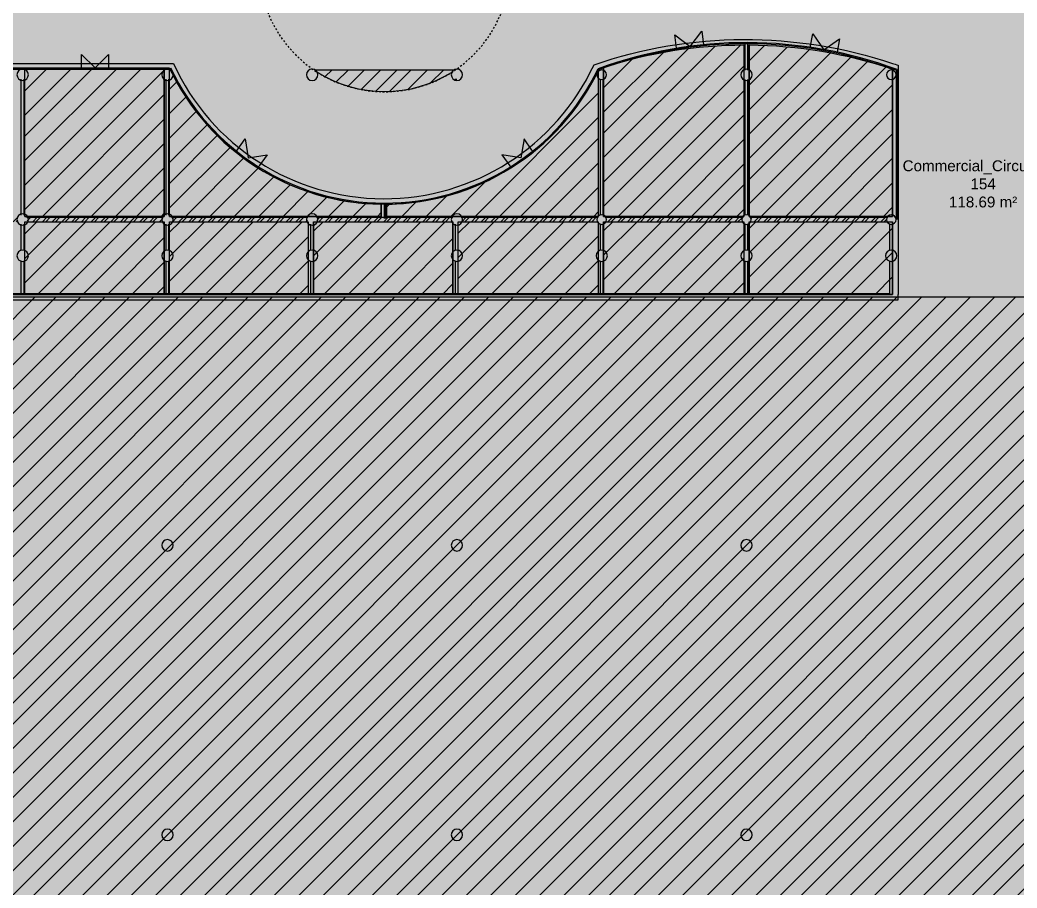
# Model space of a CAD drawing. Header units: metres. Extents: x 183920 to 185578, y 20757 to 21440.
# Drawn here: x 184799.1 to 184854.2, y 20875.2 to 20923.2 of the extents above; entities that cross this region are included whole.
import ezdxf

# ---------------------------------------------------------------- set-up
doc = ezdxf.new("R2010")
doc.units = ezdxf.units.M
for name, pattern in [('Commercial', [0]), ('Public', [0]), ('Style_13', [0]), ('Style_15', [9.525e-07, 6.35e-07, -3.175e-07]), ('Style_23', [0]), ('Style_27', [0]), ('Style_8', [0]), ('Style_9', [0]), ('Wall Style 01', [0])]:
    doc.linetypes.add(name, pattern=pattern)
for name, color, linetype, true_color in [('brick', 12, 'Continuous', 0xbd0000), ('COLON', 5, 'Continuous', 0x0000ff), ('DRAW', 7, 'Continuous', 0xffffff), ('GKL', 5, 'Continuous', 0x0000ff), ('Glass', 4, 'Continuous', 0x00ffff), ('Import', 7, 'Continuous', 0xff1493), ('Imported Drawing', 7, 'Continuous', 0x957bfc), ('WALL', 7, 'Continuous', 0x000000), ('Walls', 7, 'Continuous', 0x68db4c), ('Zoning', 7, 'Continuous', 0x47d2e2)]:
    doc.layers.add(name, color=color, linetype=linetype, true_color=true_color)
doc.styles.add('Zone text style', font='', dxfattribs={"height": 0.6})
doc.styles.get('Zone text style').set_extended_font_data('arial')
pattern_1 = [(45, (0, 0), (-5.303300858899106, 5.303300858899107), []), (45, (1.35, 0), (-5.303300858899106, 5.303300858899107), []), (45, (2.7, 0), (-5.303300858899106, 5.303300858899107), []), (45, (4.050000000000001, 0), (-5.303300858899106, 5.303300858899107), []), (45, (5.399999999999999, 0), (-5.303300858899106, 5.303300858899107), []), (45, (6.75, 0), (-5.303300858899106, 5.303300858899107), []), (45, (8.100000000000001, 0), (-5.303300858899106, 5.303300858899107), []), (45, (9.45, 0), (-5.303300858899106, 5.303300858899107), [])]
pattern_2 = [(45, (-3.600000000000116, 82), (-0.2694076836320746, 0.2694076836320746), []), (45, (-3.420394800000009, 82), (-0.2694076836320746, 0.2694076836320746), [])]

# ---------------------------------------------------------------- blocks, each defined once
blk = doc.blocks.new('AC584E3954')
at = {"layer": 'Glass', "linetype": 'Style_13'}
for points in [[(-0.8850831972660963, -1.234254007406082), (-0.8850831972660963, -1.174254007406082)], [(0.6149168027339037, -1.234254007406082), (0.6149168027339037, -1.984254007406082), (-0.1350831972660962, -1.234254007406082), (-0.8850831972660963, -1.984254007406082), (-0.8850831972660963, -1.234254007406082)], [(0.6149168027339037, -1.234254007406082), (0.6149168027339037, -1.174254007406082)]]:
    blk.add_lwpolyline(points, dxfattribs=at)

msp = doc.modelspace()

# ---------------------------------------------------------------- hatches: boundary and pattern name
at = {"layer": 'DRAW'}
h = msp.add_hatch(dxfattribs=at)
h.set_pattern_fill('PATTERN_0', color=256, scale=0.04, style=0, pattern_type=2)
h.set_pattern_definition(pattern_2)
edge = h.paths.add_edge_path(flags=0)
edge.add_line((184791.0410066276, 20912.30980507297), (184783.5083394855, 20912.30980507297))
edge.add_arc((184783.2746730566, 20912.18480507302), 0.2649999999873728, -9.560608305037022e-09, 28.144581299123615, ccw=False)
edge.add_arc((184783.2746730566, 20912.18480507293), 0.2649999999903997, -28.144581298959622, 9.39661504162359e-09, ccw=False)
edge.add_line((184783.5083394855, 20912.05980507297), (184791.0410066276, 20912.05980507297))
edge.add_arc((184791.2746730566, 20912.18480507299), 0.2650000000051187, 180.000000003164, 208.1445813115021, ccw=False)
edge.add_arc((184791.2746730566, 20912.18480507296), 0.2650000000025782, 151.8554186883603, 179.9999999969736, ccw=False)
edge.add_line((184791.0410066276, 20912.30980507297), (184791.0410066276, 20912.30980507297))
edge = h.paths.add_edge_path(flags=0)
edge.add_arc((184799.2746730566, 20912.18480507296), 0.265000000002549, 151.8554186883586, 179.9999999969752, ccw=False)
edge.add_line((184799.0410066276, 20912.30980507297), (184791.5083394855, 20912.30980507297))
edge.add_arc((184791.2746730566, 20912.18480507302), 0.2649999999873728, -9.560608305037022e-09, 28.144581299123615, ccw=False)
edge.add_arc((184791.2746730566, 20912.18480507293), 0.2649999999903997, -28.144581298959622, 9.39661504162359e-09, ccw=False)
edge.add_line((184791.5083394855, 20912.05980507297), (184799.0410066276, 20912.05980507297))
edge.add_arc((184799.2746730566, 20912.18480507299), 0.2650000000051187, 180.000000003164, 208.1445813115021, ccw=False)
edge.add_line((184799.0096730565, 20912.18480507297), (184799.0096730565, 20912.18480507297))
edge = h.paths.add_edge_path(flags=0)
edge.add_line((184807.0410066276, 20912.30980507297), (184799.5083394855, 20912.30980507297))
edge.add_arc((184799.2746730566, 20912.18480507302), 0.2649999999873728, -9.560608305037022e-09, 28.144581299123615, ccw=False)
edge.add_arc((184799.2746730566, 20912.18480507293), 0.2649999999903997, -28.144581298959622, 9.39661504162359e-09, ccw=False)
edge.add_line((184799.5083394855, 20912.05980507297), (184807.0410066276, 20912.05980507297))
edge.add_arc((184807.2746730566, 20912.18480507299), 0.2650000000051187, 180.000000003164, 208.1445813115021, ccw=False)
edge.add_arc((184807.2746730566, 20912.18480507296), 0.2650000000025344, 151.8554186883579, 179.999999996976, ccw=False)
edge.add_line((184807.0410066276, 20912.30980507297), (184807.0410066276, 20912.30980507297))
h = msp.add_hatch(dxfattribs=at)
h.set_pattern_fill('PATTERN_0', color=256, scale=0.04, style=0, pattern_type=2)
h.set_pattern_definition(pattern_2)
edge = h.paths.add_edge_path(flags=0)
edge.add_line((184815.0410066276, 20912.30980507297), (184807.5083394855, 20912.30980507297))
edge.add_arc((184807.2746730566, 20912.18480507302), 0.2649999999873439, -9.562086233927403e-09, 28.144581299125207, ccw=False)
edge.add_arc((184807.2746730566, 20912.18480507293), 0.2649999999904361, -28.144581298957576, 9.39451183512574e-09, ccw=False)
edge.add_line((184807.5083394855, 20912.05980507297), (184815.0410066276, 20912.05980507297))
edge.add_arc((184815.2746730566, 20912.18480507299), 0.2650000000051187, 180.000000003164, 208.1445813115021, ccw=False)
edge.add_arc((184815.2746730566, 20912.18480507296), 0.2650000000021051, 151.8554186883347, 179.9999999969993, ccw=False)
edge.add_line((184815.0410066276, 20912.30980507297), (184815.0410066276, 20912.30980507297))
edge = h.paths.add_edge_path(flags=0)
edge.add_line((184823.0410066276, 20912.30980507297), (184815.5083394855, 20912.30980507297))
edge.add_arc((184815.2746730566, 20912.18480507302), 0.2649999999874091, -9.558675628795754e-09, 28.144581299121626, ccw=False)
edge.add_arc((184815.2746730566, 20912.18480507293), 0.2649999999903707, -28.1445812989611, 9.398092970513972e-09, ccw=False)
edge.add_line((184815.5083394855, 20912.05980507297), (184823.0410066276, 20912.05980507297))
edge.add_arc((184823.2746730566, 20912.18480507299), 0.2650000000051187, 180.000000003164, 208.1445813115021, ccw=False)
edge.add_arc((184823.2746730566, 20912.18480507296), 0.265000000002549, 151.8554186883586, 179.9999999969752, ccw=False)
edge.add_line((184823.0410066276, 20912.30980507297), (184823.0410066276, 20912.30980507297))
edge = h.paths.add_edge_path(flags=0)
edge.add_line((184831.0410066276, 20912.30980507297), (184823.5083394855, 20912.30980507297))
edge.add_arc((184823.2746730566, 20912.18480507302), 0.2649999999873728, -9.560608305037022e-09, 28.144581299123615, ccw=False)
edge.add_arc((184823.2746730566, 20912.18480507293), 0.2649999999903997, -28.144581298959622, 9.39661504162359e-09, ccw=False)
edge.add_line((184823.5083394855, 20912.05980507297), (184831.0410066276, 20912.05980507297))
edge.add_arc((184831.2746730566, 20912.18480507299), 0.2650000000051187, 180.000000003164, 208.1445813115021, ccw=False)
edge.add_arc((184831.2746730566, 20912.18480507296), 0.2650000000025418, 151.8554186883582, 179.9999999969756, ccw=False)
edge.add_line((184831.0410066276, 20912.30980507297), (184831.0410066276, 20912.30980507297))
edge = h.paths.add_edge_path(flags=0)
edge.add_line((184839.0410066276, 20912.30980507297), (184831.5083394855, 20912.30980507297))
edge.add_arc((184831.2746730566, 20912.18480507302), 0.2649999999873728, -9.560608305037022e-09, 28.144581299123615, ccw=False)
edge.add_arc((184831.2746730566, 20912.18480507293), 0.2649999999903997, -28.144581298959622, 9.39661504162359e-09, ccw=False)
edge.add_line((184831.5083394855, 20912.05980507297), (184839.0410066276, 20912.05980507297))
edge.add_arc((184839.2746730566, 20912.18480507299), 0.2650000000051187, 180.000000003164, 208.1445813115021, ccw=False)
edge.add_arc((184839.2746730566, 20912.18480507296), 0.2650000000025563, 151.855418688359, 179.9999999969747, ccw=False)
edge.add_line((184839.0410066276, 20912.30980507297), (184839.0410066276, 20912.30980507297))
edge = h.paths.add_edge_path(flags=0)
edge.add_arc((184847.2746730566, 20912.18480507296), 0.265000000002549, 151.8554186883586, 179.9999999969752, ccw=False)
edge.add_line((184847.0410066276, 20912.30980507297), (184839.5083394855, 20912.30980507297))
edge.add_arc((184839.2746730566, 20912.18480507302), 0.2649999999873728, -9.560608305037022e-09, 28.144581299123615, ccw=False)
edge.add_arc((184839.2746730566, 20912.18480507293), 0.2649999999903997, -28.144581298959622, 9.39661504162359e-09, ccw=False)
edge.add_line((184839.5083394855, 20912.05980507297), (184847.0410066276, 20912.05980507297))
edge.add_arc((184847.2746730566, 20912.18480507299), 0.2650000000051187, 180.000000003164, 208.1445813115021, ccw=False)
edge.add_line((184847.0096730565, 20912.18480507297), (184847.0096730565, 20912.18480507297))
at = {"layer": 'Import'}
h = msp.add_hatch(dxfattribs=at)
h.set_pattern_fill('PATTERN_1', color=256, scale=15, style=0, pattern_type=2)
h.set_pattern_definition(pattern_1)
h.paths.add_polyline_path([(184750.9646066682, 20829.53805589946), (184877.2746730566, 20829.53805589946), (184877.2746730566, 20907.90172095064), (184750.9646066682, 20907.90172095064), (184750.9646066682, 20829.53805589946)], flags=0)
at = {"layer": 'Imported Drawing'}
h = msp.add_hatch(dxfattribs=at)
h.set_pattern_fill('PATTERN_2', color=256, scale=10, style=0, pattern_type=2)
h.set_pattern_definition([(45, (0, 0), (-3.535533905932737, 3.535533905932738), []), (45, (0.8999999999999999, 0), (-3.535533905932737, 3.535533905932738), []), (45, (1.8, 0), (-3.535533905932737, 3.535533905932738), []), (45, (2.7, 0), (-3.535533905932737, 3.535533905932738), []), (45, (3.6, 0), (-3.535533905932737, 3.535533905932738), []), (45, (4.5, 0), (-3.535533905932737, 3.535533905932738), []), (45, (5.4, 0), (-3.535533905932737, 3.535533905932738), []), (45, (6.3, 0), (-3.535533905932737, 3.535533905932738), [])])
edge = h.paths.add_edge_path(flags=0)
edge.add_arc((184823.2746730565, 20920.18480507297), 0.3149999999984943, 118.3319502631658, 155.366785562433)
edge.add_arc((184819.2746730566, 20926.18480507298), 6.945000000007473, 237.67472121589572, 302.3252787841043, ccw=False)
edge.add_arc((184815.2746730566, 20920.18480507297), 0.314999999998494, 24.63321443756701, 61.66804973683422)
edge.add_line((184815.4241654801, 20920.46207211989), (184823.125180633, 20920.46207211989))
edge.add_line((184823.125180633, 20920.46207211989), (184823.125180633, 20920.46207211989))
at = {"layer": 'Walls', "transparency": 33554483}
h = msp.add_hatch(color=256, dxfattribs=at)
edge = h.paths.add_edge_path(flags=0)
edge.add_arc((184839.2081511681, 20896.3570280934), 25.77707573662676, 71.58825695741291, 108.92137133542121, ccw=False)
edge.add_line((184847.3496731682, 20920.81460878026), (184847.3496731682, 20920.49821711988))
edge.add_arc((184839.2081511681, 20896.35702809345), 25.4770757365764, 71.36352173258615, 89.51573435237471)
edge.add_arc((184839.2081511682, 20896.35702809192), 25.47707573810013, 89.51573435264767, 90.1904149892794)
edge.add_arc((184839.2081511681, 20896.3570280934), 25.47707573662544, 90.19041498902284, 107.8908345317566)
edge.add_arc((184839.2081511683, 20896.35702809496), 25.47707573520396, 107.8908345333457, 108.6012315631424)
edge.add_arc((184839.2081511633, 20896.35702806153), 25.47707576529805, 108.6012315285169, 108.6364782342483)
edge.add_line((184831.0666291681, 20920.49821711989), (184830.8494114556, 20920.74122592623))
edge.add_line((184830.8494114556, 20920.74122592623), (184830.8494114556, 20920.74122592623))
h = msp.add_hatch(color=256, dxfattribs=at)
edge = h.paths.add_edge_path(flags=0)
edge.add_arc((184839.2081511682, 20896.35702809192), 25.47707573810012, 89.51573435264771, 90.19041498927942, ccw=False)
edge.add_line((184839.4234816129, 20921.83319383491), (184839.4234816881, 20912.36067216207))
edge.add_line((184839.4234816881, 20912.36067216207), (184839.1234816881, 20912.3606721619))
edge.add_line((184839.1234816881, 20912.3606721619), (184839.1234816129, 20921.83396313582))
edge.add_line((184839.1234816129, 20921.83396313582), (184839.1234816129, 20921.83396313582))
h.paths.add_polyline_path([(184839.1234816905, 20912.0606721619), (184839.1234817224, 20908.04514515709), (184839.4234817224, 20908.04514515573), (184839.4234816905, 20912.06067216208), (184839.1234816905, 20912.0606721619)], flags=0)
h = msp.add_hatch(color=256, dxfattribs=at)
edge = h.paths.add_edge_path(flags=0)
edge.add_line((184766.8996731681, 20920.49821711989), (184766.8996731681, 20920.79821711989))
edge.add_line((184766.8996731681, 20920.79821711989), (184807.2778242802, 20920.79821711993))
edge.add_arc((184819.2413844175, 20926.13214675109), 13.0987624022456, 204.0296080807065, 205.4746426513556)
edge.add_line((184807.4161396682, 20920.49821711993), (184807.3930837256, 20920.49821711993))
edge.add_line((184807.3930837256, 20920.49821711993), (184807.0930837256, 20920.49821711993))
edge.add_line((184807.0930837256, 20920.49821711993), (184799.3930837255, 20920.49821711993))
edge.add_line((184799.3930837255, 20920.49821711993), (184799.0930837255, 20920.49821711993))
edge.add_line((184799.0930837255, 20920.49821711993), (184791.3930837254, 20920.49821711992))
edge.add_line((184791.3930837254, 20920.49821711992), (184791.0930837254, 20920.49821711992))
edge.add_line((184791.0930837254, 20920.49821711992), (184783.3930837253, 20920.4982171199))
edge.add_line((184783.3930837253, 20920.4982171199), (184783.0930837253, 20920.4982171199))
edge.add_line((184783.0930837253, 20920.4982171199), (184775.4562623879, 20920.4982171199))
edge.add_line((184775.4562623879, 20920.4982171199), (184775.1562623879, 20920.49821711989))
edge.add_line((184775.1562623879, 20920.49821711989), (184767.1834816682, 20920.49821711989))
edge.add_line((184767.1834816682, 20920.49821711989), (184766.8996731681, 20920.49821711989))
edge.add_line((184766.8996731681, 20920.49821711989), (184766.8996731681, 20920.49821711989))
h = msp.add_hatch(color=256, dxfattribs=at)
edge = h.paths.add_edge_path(flags=0)
edge.add_arc((184819.2413844175, 20926.13214675109), 13.0987624022456, 204.0296080807065, 205.4746426513556)
edge.add_arc((184819.2413844182, 20926.13214674952), 13.09876240214985, 205.4746426439443, 269.3582510030246)
edge.add_arc((184819.241384418, 20926.13214674902), 13.09876240164486, 269.3582510037651, 270.6705207867582)
edge.add_arc((184819.2413844181, 20926.13214674951), 13.09876240213393, 270.6705207861435, 334.5253573558886)
edge.add_line((184831.0666291681, 20920.49821711989), (184830.8494114556, 20920.74122592623))
edge.add_arc((184819.2413844181, 20926.13214674953), 12.79876240212528, 204.6297943326952, 335.0892230588524, ccw=False)
edge.add_line((184807.6070596104, 20920.79821711993), (184807.2778242802, 20920.79821711993))
edge.add_line((184807.2778242802, 20920.79821711993), (184807.2778242802, 20920.79821711993))
h = msp.add_hatch(color=256, dxfattribs=at)
edge = h.paths.add_edge_path(flags=0)
edge.add_arc((184839.2081511683, 20896.35702809496), 25.47707573520396, 107.8908345333457, 108.60123156314239, ccw=False)
edge.add_line((184831.3814816677, 20920.60212311531), (184831.3814817449, 20912.36067215738))
edge.add_line((184831.3814817449, 20912.36067215738), (184831.0814817449, 20912.36067215721))
edge.add_line((184831.0814817449, 20912.36067215721), (184831.0814816687, 20920.5032209804))
edge.add_line((184831.0814816687, 20920.5032209804), (184831.0814816687, 20920.5032209804))
h.paths.add_polyline_path([(184831.0814817477, 20912.0606721572), (184831.0814817854, 20908.04514519346), (184831.3814817854, 20908.0451451921), (184831.3814817478, 20912.06067215738), (184831.0814817477, 20912.0606721572)], flags=0)
h = msp.add_hatch(color=256, dxfattribs=at)
edge = h.paths.add_edge_path(flags=0)
edge.add_line((184847.3496731682, 20908.04514511989), (184847.3496731682, 20912.06067216671))
edge.add_line((184847.3496731682, 20912.06067216671), (184847.3496731682, 20912.36067216671))
edge.add_line((184847.3496731682, 20912.36067216671), (184847.3496731682, 20920.49821711988))
edge.add_line((184847.3496731682, 20920.49821711988), (184847.3496731682, 20920.81460878026))
edge.add_arc((184839.2081511684, 20896.35702809429), 25.77707573567488, 70.88400065312459, 71.58825695744008, ccw=False)
edge.add_line((184847.6496731681, 20920.71269149751), (184847.6496731681, 20908.04514511853))
edge.add_line((184847.6496731681, 20908.04514511853), (184847.3496731682, 20908.04514511989))
edge.add_line((184847.3496731682, 20908.04514511989), (184847.3496731682, 20908.04514511989))
h = msp.add_hatch(color=256, dxfattribs=at)
h.paths.add_polyline_path([(184799.093083669, 20908.04514533814), (184799.0930836872, 20912.06067213852), (184799.3930836872, 20912.0606721387), (184799.393083669, 20908.04514533678), (184799.093083669, 20908.04514533814)], flags=0)
h.paths.add_polyline_path([(184799.0930836886, 20912.36067213852), (184799.0930837255, 20920.49821711993), (184799.3930837255, 20920.49821711993), (184799.3930836886, 20912.3606721387), (184799.0930836886, 20912.36067213852)], flags=0)
h = msp.add_hatch(color=256, dxfattribs=at)
h.paths.add_polyline_path([(184807.093083669, 20908.04514530196), (184807.0930836872, 20912.06067214319), (184807.3930836872, 20912.06067214337), (184807.393083669, 20908.0451453006), (184807.093083669, 20908.04514530196)], flags=0)
h.paths.add_polyline_path([(184807.0930836886, 20912.36067214319), (184807.0930837256, 20920.49821711993), (184807.3930837256, 20920.49821711993), (184807.3930836886, 20912.36067214337), (184807.0930836886, 20912.36067214319)], flags=0)
h = msp.add_hatch(color=256, dxfattribs=at)
h.paths.add_polyline_path([(184819.0946730558, 20912.05980507298), (184819.0946730558, 20912.0606721502), (184819.3946730558, 20912.06067215038), (184819.3946730558, 20912.05980507297), (184819.0946730558, 20912.05980507298)], flags=0)
edge = h.paths.add_edge_path(flags=0)
edge.add_line((184819.0946730558, 20912.3606721502), (184819.0946730558, 20913.03420598602))
edge.add_arc((184819.241384418, 20926.13214674902), 13.09876240164486, 269.3582510037651, 270.6705207867582)
edge.add_line((184819.3946730558, 20913.0342813104), (184819.3946730558, 20912.36067215038))
edge.add_line((184819.3946730558, 20912.36067215038), (184819.0946730558, 20912.3606721502))
edge.add_line((184819.0946730558, 20912.3606721502), (184819.0946730558, 20912.3606721502))
for points in [[(184767.1834816682, 20912.06067211989), (184767.1834816682, 20912.36067211988), (184775.1562622461, 20912.36067212454), (184775.4562622461, 20912.36067212472), (184783.0930836885, 20912.36067212918), (184783.3930836885, 20912.36067212935), (184791.0930836885, 20912.36067213385), (184791.3930836885, 20912.36067213402), (184799.0930836886, 20912.36067213852), (184799.3930836886, 20912.3606721387), (184807.0930836886, 20912.36067214319), (184807.3930836886, 20912.36067214337), (184819.0946730558, 20912.3606721502), (184819.3946730558, 20912.36067215038), (184831.0814817449, 20912.36067215721), (184831.3814817449, 20912.36067215738), (184839.1234816881, 20912.3606721619), (184839.4234816881, 20912.36067216207), (184847.3496731682, 20912.36067216671), (184847.3496731682, 20912.06067216671), (184839.4234816905, 20912.06067216208), (184839.1234816905, 20912.0606721619), (184831.3814817478, 20912.06067215738), (184831.0814817477, 20912.0606721572), (184823.3495761498, 20912.06067215269), (184823.0495760872, 20912.06067215251), (184819.3946730558, 20912.06067215038), (184819.0946730558, 20912.0606721502), (184815.3496730604, 20912.06067214801), (184815.0496730604, 20912.06067214784), (184807.3930836872, 20912.06067214337), (184807.0930836872, 20912.06067214319), (184799.3930836872, 20912.0606721387), (184799.0930836872, 20912.06067213852), (184791.3930836871, 20912.06067213402), (184791.0930836872, 20912.06067213385), (184783.3930836871, 20912.06067212935), (184783.0930836871, 20912.06067212918), (184775.4562622409, 20912.06067212472), (184775.1562622409, 20912.06067212454), (184767.1834816682, 20912.06067211989)], [(184815.0496730604, 20912.06067214784), (184815.0496731634, 20908.04514526597), (184815.3496731634, 20908.04514526462), (184815.3496730604, 20912.06067214801), (184815.0496730604, 20912.06067214784)], [(184823.0469810387, 20908.0451452298), (184823.0495760872, 20912.06067215251), (184823.3495761498, 20912.06067215269), (184823.3469811013, 20908.04514522845), (184823.0469810387, 20908.0451452298)], [(184766.8996730552, 20907.74514548374), (184766.8996730566, 20908.04514548374), (184767.1834816682, 20908.04514548245), (184775.1562621709, 20908.0451454464), (184775.4562621709, 20908.04514544504), (184783.0930836689, 20908.0451454105), (184783.3930836689, 20908.04514540915), (184791.0930836689, 20908.04514537432), (184791.393083669, 20908.04514537297), (184799.093083669, 20908.04514533814), (184799.393083669, 20908.04514533678), (184807.093083669, 20908.04514530196), (184807.393083669, 20908.0451453006), (184815.0496731634, 20908.04514526597), (184815.3496731634, 20908.04514526462), (184823.0469810387, 20908.0451452298), (184823.3469811013, 20908.04514522845), (184831.0814817854, 20908.04514519346), (184831.3814817854, 20908.0451451921), (184839.1234817224, 20908.04514515709), (184839.4234817224, 20908.04514515573), (184847.3496731682, 20908.04514511989), (184847.6496731681, 20908.04514511853), (184847.6496731681, 20907.74514511853), (184767.1834816682, 20907.74514548245), (184766.8996730552, 20907.74514548374)]]:
    msp.add_hatch(color=256, dxfattribs=at).paths.add_polyline_path(points, flags=0)
at = {"layer": 'Zoning', "transparency": 33554483}
msp.add_hatch(color=256, dxfattribs=at).paths.add_polyline_path([(184979.7863903792, 20791.04482130507), (184979.4617629582, 21013.51851378724), (184803.8159741289, 21044.01882130582), (184705.1692688792, 21043.36482130507), (184705.2366155375, 20815.82403505755), (184979.7863903792, 20791.04482130507)], flags=0)
at = {"layer": 'Zoning'}
h = msp.add_hatch(dxfattribs=at)
h.set_pattern_fill('PATTERN_1', color=256, scale=15, style=0, pattern_type=2)
h.set_pattern_definition(pattern_1)
edge = h.paths.add_edge_path(flags=0)
edge.add_arc((184839.2081511681, 20896.3570280934), 25.47707573662544, 90.19041498902288, 107.89083453175661, ccw=False)
edge.add_line((184839.1234816129, 20921.83396313582), (184839.1234816881, 20912.3606721619))
edge.add_line((184839.1234816881, 20912.3606721619), (184831.3814817449, 20912.36067215738))
edge.add_line((184831.3814817449, 20912.36067215738), (184831.3814816677, 20920.60212311531))
edge.add_line((184831.3814816677, 20920.60212311531), (184831.3814816677, 20920.60212311531))
h = msp.add_hatch(dxfattribs=at)
h.set_pattern_fill('PATTERN_1', color=256, scale=15, style=0, pattern_type=2)
h.set_pattern_definition(pattern_1)
edge = h.paths.add_edge_path(flags=0)
edge.add_arc((184839.2081511681, 20896.35702809345), 25.4770757365764, 71.36352173258621, 89.5157343523747, ccw=False)
edge.add_line((184847.3496731682, 20920.49821711988), (184847.3496731682, 20912.36067216671))
edge.add_line((184847.3496731682, 20912.36067216671), (184839.4234816881, 20912.36067216207))
edge.add_line((184839.4234816881, 20912.36067216207), (184839.4234816129, 20921.83319383491))
edge.add_line((184839.4234816129, 20921.83319383491), (184839.4234816129, 20921.83319383491))
h = msp.add_hatch(dxfattribs=at)
h.set_pattern_fill('PATTERN_1', color=256, scale=15, style=0, pattern_type=2)
h.set_pattern_definition(pattern_1)
h.paths.add_polyline_path([(184799.3930836886, 20912.3606721387), (184799.3930837255, 20920.49821711993), (184807.0930837256, 20920.49821711993), (184807.0930836886, 20912.36067214319), (184799.3930836886, 20912.3606721387)], flags=0)
h = msp.add_hatch(dxfattribs=at)
h.set_pattern_fill('PATTERN_1', color=256, scale=15, style=0, pattern_type=2)
h.set_pattern_definition(pattern_1)
edge = h.paths.add_edge_path(flags=0)
edge.add_arc((184819.2413844182, 20926.13214674952), 13.09876240214985, 205.4746426439443, 269.3582510030246)
edge.add_line((184819.0946730558, 20913.03420598602), (184819.0946730558, 20912.3606721502))
edge.add_line((184819.0946730558, 20912.3606721502), (184807.3930836886, 20912.36067214337))
edge.add_line((184807.3930836886, 20912.36067214337), (184807.3930837256, 20920.49821711993))
edge.add_line((184807.3930837256, 20920.49821711993), (184807.4161396682, 20920.49821711993))
edge.add_line((184807.4161396682, 20920.49821711993), (184807.4161396682, 20920.49821711993))
h = msp.add_hatch(dxfattribs=at)
h.set_pattern_fill('PATTERN_1', color=256, scale=15, style=0, pattern_type=2)
h.set_pattern_definition(pattern_1)
edge = h.paths.add_edge_path(flags=0)
edge.add_arc((184819.2413844181, 20926.13214674951), 13.09876240213393, 270.6705207861435, 334.5253573558886)
edge.add_arc((184839.2081511633, 20896.35702806153), 25.47707576529805, 108.6012315285169, 108.63647823424839, ccw=False)
edge.add_line((184831.0814816687, 20920.5032209804), (184831.0814817449, 20912.36067215721))
edge.add_line((184831.0814817449, 20912.36067215721), (184819.3946730558, 20912.36067215038))
edge.add_line((184819.3946730558, 20912.36067215038), (184819.3946730558, 20913.0342813104))
edge.add_line((184819.3946730558, 20913.0342813104), (184819.3946730558, 20913.0342813104))
h = msp.add_hatch(dxfattribs=at)
h.set_pattern_fill('PATTERN_1', color=256, scale=15, style=0, pattern_type=2)
h.set_pattern_definition(pattern_1)
h.paths.add_polyline_path([(184799.393083669, 20908.04514533678), (184799.3930836872, 20912.0606721387), (184807.0930836872, 20912.06067214319), (184807.093083669, 20908.04514530196), (184799.393083669, 20908.04514533678)], flags=0)
h = msp.add_hatch(dxfattribs=at)
h.set_pattern_fill('PATTERN_1', color=256, scale=15, style=0, pattern_type=2)
h.set_pattern_definition(pattern_1)
h.paths.add_polyline_path([(184815.0496730604, 20912.06067214784), (184815.0496731634, 20908.04514526597), (184807.393083669, 20908.0451453006), (184807.3930836872, 20912.06067214337), (184815.0496730604, 20912.06067214784)], flags=0)
h = msp.add_hatch(dxfattribs=at)
h.set_pattern_fill('PATTERN_1', color=256, scale=15, style=0, pattern_type=2)
h.set_pattern_definition(pattern_1)
h.paths.add_polyline_path([(184823.0469810387, 20908.0451452298), (184815.3496731634, 20908.04514526462), (184815.3496730604, 20912.06067214801), (184819.0946730558, 20912.0606721502), (184819.0946730558, 20912.05980507298), (184819.3946730558, 20912.05980507297), (184819.3946730558, 20912.06067215038), (184823.0495760872, 20912.06067215251), (184823.0469810387, 20908.0451452298)], flags=0)
h = msp.add_hatch(dxfattribs=at)
h.set_pattern_fill('PATTERN_1', color=256, scale=15, style=0, pattern_type=2)
h.set_pattern_definition(pattern_1)
h.paths.add_polyline_path([(184831.0814817854, 20908.04514519346), (184823.3469811013, 20908.04514522845), (184823.3495761498, 20912.06067215269), (184831.0814817477, 20912.0606721572), (184831.0814817854, 20908.04514519346)], flags=0)
h = msp.add_hatch(dxfattribs=at)
h.set_pattern_fill('PATTERN_1', color=256, scale=15, style=0, pattern_type=2)
h.set_pattern_definition(pattern_1)
h.paths.add_polyline_path([(184839.1234817224, 20908.04514515709), (184831.3814817854, 20908.0451451921), (184831.3814817478, 20912.06067215738), (184839.1234816905, 20912.0606721619), (184839.1234817224, 20908.04514515709)], flags=0)
h = msp.add_hatch(dxfattribs=at)
h.set_pattern_fill('PATTERN_1', color=256, scale=15, style=0, pattern_type=2)
h.set_pattern_definition(pattern_1)
h.paths.add_polyline_path([(184847.3496731682, 20908.04514511989), (184839.4234817224, 20908.04514515573), (184839.4234816905, 20912.06067216208), (184847.3496731682, 20912.06067216671), (184847.3496731682, 20908.04514511989)], flags=0)

# ---------------------------------------------------------------- linework, layer by layer
at = {"layer": 'brick', "linetype": 'Style_13'}
for points in [[(184799.5083394855, 20912.30980507297), (184807.0410066276, 20912.30980507297)], [(184807.5083394855, 20912.30980507297), (184815.0410066276, 20912.30980507297)], [(184815.5083394855, 20912.30980507297), (184823.0410066276, 20912.30980507297)], [(184823.5083394855, 20912.30980507297), (184831.0410066276, 20912.30980507297)], [(184831.5083394855, 20912.30980507297), (184839.0410066276, 20912.30980507297)], [(184839.5083394855, 20912.30980507297), (184847.0410066276, 20912.30980507297)], [(184799.5083394855, 20912.05980507297), (184807.0410066276, 20912.05980507297)], [(184807.5083394855, 20912.05980507297), (184815.0410066276, 20912.05980507297)], [(184815.5083394855, 20912.05980507297), (184823.0410066276, 20912.05980507297)], [(184823.5083394855, 20912.05980507297), (184831.0410066276, 20912.05980507297)], [(184831.5083394855, 20912.05980507297), (184839.0410066276, 20912.05980507297)], [(184839.5083394855, 20912.05980507297), (184847.0410066276, 20912.05980507297)]]:
    msp.add_lwpolyline(points, dxfattribs=at)
at = {"layer": 'COLON', "linetype": 'Style_23'}
for points in [[(184798.9596730566, 20920.18480507297, 0.9999999999999999), (184799.5896730565, 20920.18480507297, 0.9999999999999999), (184798.9596730566, 20920.18480507297)], [(184806.9596730566, 20920.18480507297, 0.9999999999999999), (184807.5896730565, 20920.18480507297, 0.9999999999999999), (184806.9596730566, 20920.18480507297)], [(184814.9596730566, 20920.18480507297, 0.9999999999999999), (184815.5896730565, 20920.18480507297, 0.9999999999999999), (184814.9596730566, 20920.18480507297)], [(184822.9596730566, 20920.18480507297, 0.9999999999999999), (184823.5896730565, 20920.18480507297, 0.9999999999999999), (184822.9596730566, 20920.18480507297)], [(184798.9596730566, 20912.18480507297, 0.9999999999999999), (184799.5896730565, 20912.18480507297, 0.9999999999999999), (184798.9596730566, 20912.18480507297)], [(184806.9596730566, 20912.18480507297, 0.9999999999999999), (184807.5896730565, 20912.18480507297, 0.9999999999999999), (184806.9596730566, 20912.18480507297)], [(184814.9596730566, 20912.18480507297, 0.9999999999999999), (184815.5896730565, 20912.18480507297, 0.9999999999999999), (184814.9596730566, 20912.18480507297)], [(184822.9596730566, 20912.18480507297, 0.9999999999999999), (184823.5896730565, 20912.18480507297, 0.9999999999999999), (184822.9596730566, 20912.18480507297)]]:
    msp.add_lwpolyline(points, format="xyb", close=True, dxfattribs=at)
at = {"layer": 'COLON', "linetype": 'Style_13'}
for points in [[(184831.0096730565, 20920.18480507297, 0.9999999999999999), (184831.5396730565, 20920.18480507297, 0.9999999999999999), (184831.0096730565, 20920.18480507297)], [(184847.0096730565, 20920.18480507297, 0.9999999999999999), (184847.5396730565, 20920.18480507297, 0.9999999999999999), (184847.0096730565, 20920.18480507297)], [(184831.0096730565, 20912.18480507297, 0.9999999999999999), (184831.5396730565, 20912.18480507297, 0.9999999999999999), (184831.0096730565, 20912.18480507297)], [(184839.0096730565, 20912.18480507297, 0.9999999999999999), (184839.5396730565, 20912.18480507297, 0.9999999999999999), (184839.0096730565, 20912.18480507297)], [(184847.0096730565, 20912.18480507297, 0.9999999999999999), (184847.5396730565, 20912.18480507297, 0.9999999999999999), (184847.0096730565, 20912.18480507297)], [(184838.9596730566, 20894.18480507297, 0.9999999999999999), (184839.5896730565, 20894.18480507297, 0.9999999999999999), (184838.9596730566, 20894.18480507297)]]:
    msp.add_lwpolyline(points, format="xyb", close=True, dxfattribs=at)
at = {"layer": 'COLON', "linetype": 'Style_8'}
msp.add_lwpolyline([(184838.9596730566, 20920.18480507297, 0.9999999999999999), (184839.5896730565, 20920.18480507297, 0.9999999999999999), (184838.9596730566, 20920.18480507297)], format="xyb", close=True, dxfattribs=at)
at = {"layer": 'COLON', "linetype": 'Style_9'}
for points in [[(184798.9596730566, 20910.18480507297, 0.9999999999999999), (184799.5896730565, 20910.18480507297, 0.9999999999999999), (184798.9596730566, 20910.18480507297)], [(184806.9596730566, 20910.18480507297, 0.9999999999999999), (184807.5896730565, 20910.18480507297, 0.9999999999999999), (184806.9596730566, 20910.18480507297)], [(184814.9596730566, 20910.18480507297, 0.9999999999999999), (184815.5896730565, 20910.18480507297, 0.9999999999999999), (184814.9596730566, 20910.18480507297)], [(184822.9596730566, 20910.18480507297, 0.9999999999999999), (184823.5896730565, 20910.18480507297, 0.9999999999999999), (184822.9596730566, 20910.18480507297)], [(184830.9596730566, 20910.18480507297, 0.9999999999999999), (184831.5896730565, 20910.18480507297, 0.9999999999999999), (184830.9596730566, 20910.18480507297)], [(184838.9596730566, 20910.18480507297, 0.9999999999999999), (184839.5896730565, 20910.18480507297, 0.9999999999999999), (184838.9596730566, 20910.18480507297)], [(184846.9596730566, 20910.18480507297, 0.9999999999999999), (184847.5896730565, 20910.18480507297, 0.9999999999999999), (184846.9596730566, 20910.18480507297)], [(184806.9596730566, 20894.18480507297, 0.9999999999999999), (184807.5896730565, 20894.18480507297, 0.9999999999999999), (184806.9596730566, 20894.18480507297)], [(184838.9596730566, 20894.18480507297, 0.9999999999999999), (184839.5896730565, 20894.18480507297, 0.9999999999999999), (184838.9596730566, 20894.18480507297)], [(184806.9596730566, 20878.18480507297, 0.9999999999999999), (184807.5896730565, 20878.18480507297, 0.9999999999999999), (184806.9596730566, 20878.18480507297)], [(184822.9596730566, 20878.18480507297, 0.9999999999999999), (184823.5896730565, 20878.18480507297, 0.9999999999999999), (184822.9596730566, 20878.18480507297)], [(184838.9596730566, 20878.18480507297, 0.9999999999999999), (184839.5896730565, 20878.18480507297, 0.9999999999999999), (184838.9596730566, 20878.18480507297)]]:
    msp.add_lwpolyline(points, format="xyb", close=True, dxfattribs=at)
at = {"layer": 'COLON', "linetype": 'Style_27'}
msp.add_lwpolyline([(184822.9596730566, 20894.18480507297, 0.9999999999999999), (184823.5896730565, 20894.18480507297, 0.9999999999999999), (184822.9596730566, 20894.18480507297)], format="xyb", close=True, dxfattribs=at)
at = {"layer": 'GKL', "linetype": 'Style_13'}
for points in [[(184839.1996730565, 20920.43897037352), (184839.1996730565, 20921.89984261411)], [(184839.3496730565, 20920.43897037352), (184839.3496730565, 20921.89984261411)], [(184799.1996730565, 20912.43480507297), (184799.1996730565, 20919.93480507297)], [(184799.3496730565, 20912.43480507297), (184799.3496730565, 20919.93480507297)], [(184807.1996730565, 20912.43480507297), (184807.1996730565, 20919.93480507297)], [(184807.3496730565, 20912.43480507297), (184807.3496730565, 20919.93480507297)], [(184831.1996730565, 20912.43897037352), (184831.1996730565, 20919.93063977243)], [(184831.3496730565, 20912.43897037352), (184831.3496730565, 20919.93063977243)], [(184839.1996730565, 20912.43897037352), (184839.1996730565, 20919.93063977243)], [(184839.3496730565, 20912.43897037352), (184839.3496730565, 20919.93063977243)], [(184799.1996730565, 20910.49074624379), (184799.1996730565, 20911.93480507297)], [(184799.3496730565, 20910.49074624379), (184799.3496730565, 20911.93480507297)], [(184807.1996730565, 20910.49074624379), (184807.1996730565, 20911.93480507297)], [(184807.3496730565, 20910.49074624379), (184807.3496730565, 20911.93480507297)], [(184815.1996730565, 20910.49074624379), (184815.1996730565, 20911.93480507297)], [(184815.3496730565, 20910.49074624379), (184815.3496730565, 20911.93480507297)], [(184823.1996730565, 20910.49074624379), (184823.1996730565, 20911.93480507297)], [(184823.3496730565, 20910.49074624379), (184823.3496730565, 20911.93480507297)], [(184831.1996730565, 20910.49074624379), (184831.1996730565, 20911.93063977243)], [(184831.3496730565, 20910.49074624379), (184831.3496730565, 20911.93063977243)], [(184839.1996730565, 20910.49074624379), (184839.1996730565, 20911.93063977243)], [(184839.3496730565, 20910.49074624379), (184839.3496730565, 20911.93063977243)], [(184847.1996730565, 20910.49074624379), (184847.1996730565, 20911.93063977243)], [(184847.3496730565, 20910.49074624379), (184847.3496730565, 20911.93063977243)], [(184799.1996730565, 20908.10514548374), (184799.1996730565, 20909.87886390216)], [(184799.3496730565, 20908.10514548374), (184799.3496730565, 20909.87886390216)], [(184807.1996730565, 20908.10514548374), (184807.1996730565, 20909.87886390216)], [(184807.3496730565, 20908.10514548374), (184807.3496730565, 20909.87886390216)], [(184815.1996730565, 20908.10514548374), (184815.1996730565, 20909.87886390216)], [(184815.3496730565, 20908.10514548374), (184815.3496730565, 20909.87886390216)], [(184823.1996730565, 20908.10514548374), (184823.1996730565, 20909.87886390216)], [(184823.3496730565, 20908.10514548374), (184823.3496730565, 20909.87886390216)], [(184831.1996730565, 20908.10514548374), (184831.1996730565, 20909.87886390216)], [(184831.3496730565, 20908.10514548374), (184831.3496730565, 20909.87886390216)], [(184839.1996730565, 20908.10514548374), (184839.1996730565, 20909.87886390216)], [(184839.3496730565, 20908.10514548374), (184839.3496730565, 20909.87886390216)], [(184847.1996730565, 20908.04514548374), (184847.1996730565, 20909.87886390216)], [(184847.3496730565, 20908.04514548374), (184847.3496730565, 20909.87886390216)], [(184847.1996730565, 20908.04514548374), (184847.3496730565, 20908.04514548374)]]:
    msp.add_lwpolyline(points, dxfattribs=at)
at = {"layer": 'Glass', "linetype": 'Style_13'}
for points in [[(184847.5996730559, 20920.47113202859, 0.1773953731359638), (184831.0758359336, 20920.51734781967)], [(184847.5396730568, 20920.42929804995, 0.1766828149546617), (184831.1192865298, 20920.46927978643)], [(184807.3868022365, 20920.55980507303, 0.6304563076900117), (184831.1192865298, 20920.46927978643)], [(184807.4532140954, 20920.55980507305, 0.6303496543837497), (184831.0758359336, 20920.51734781967)]]:
    msp.add_lwpolyline(points, format="xyb", dxfattribs=at)
for points in [[(184766.8996730566, 20920.55980507297), (184807.3868022366, 20920.55980507297)], [(184766.9596730566, 20920.49980507297), (184807.4153782785, 20920.49980507297)], [(184847.5353218562, 20920.49480507297), (184847.5363588516, 20920.49480507297)], [(184847.5396730565, 20920.42929805004), (184847.5396730565, 20912.18480507297)], [(184847.5996730565, 20920.47113202835), (184847.5996730565, 20912.18480507297)], [(184819.2446730558, 20913.10332961957), (184819.2446730558, 20912.24480507297)], [(184819.3046730558, 20913.10332961957), (184819.3046730558, 20912.24480507297)], [(184775.3396730565, 20908.10514548374), (184847.1996730565, 20908.10514548374)], [(184775.3396730565, 20908.04514548374), (184847.1996730565, 20908.04514548374)]]:
    msp.add_lwpolyline(points, dxfattribs=at)
at = {"layer": 'Import', "linetype": 'Commercial'}
msp.add_lwpolyline([(184750.9646066682, 20829.53805589946), (184877.2746730566, 20829.53805589946), (184877.2746730566, 20907.90172095064), (184750.9646066682, 20907.90172095064), (184750.9646066682, 20829.53805589946)], close=True, dxfattribs=at)
at = {"layer": 'Imported Drawing', "linetype": 'Public'}
msp.add_lwpolyline([(184823.125180633, 20920.46207211989, 0.1630163748298228), (184822.9883397456, 20920.31609953237, -0.2898198867869173), (184815.5610063674, 20920.31609953237, 0.163016374829823), (184815.4241654801, 20920.46207211989), (184823.125180633, 20920.46207211989)], format="xyb", close=True, dxfattribs=at)
at = {"layer": 'WALL', "linetype": 'Style_15'}
msp.add_lwpolyline([(184826.2196730565, 20926.18480507297, 1), (184812.3296730565, 20926.18480507297, 1), (184826.2196730565, 20926.18480507297)], format="xyb", close=True, dxfattribs=at)
at = {"layer": 'WALL', "linetype": 'Style_13'}
msp.add_lwpolyline([(184823.1496730567, 20919.93480507283), (184823.2746730566, 20919.93480507283)], dxfattribs=at)
at = {"layer": 'Walls', "linetype": 'Wall Style 01'}
for points in [[(184830.8494114556, 20920.74122592623, -0.1643527332974992), (184847.3496731682, 20920.81460878026)], [(184831.3814816677, 20920.60212311531, -0.07738657849826565), (184839.1234816129, 20921.83396313582)], [(184839.4234816129, 20921.83319383491, -0.07937000843484145), (184847.3496731682, 20920.49821711988)], [(184807.2778242802, 20920.79821711993), (184807.6070596104, 20920.79821711993, 0.6398921029217781), (184830.8494114556, 20920.74122592623)], [(184847.3496731682, 20920.81460878026, -0.003072907494246252), (184847.6496731681, 20920.71269149751), (184847.6496731681, 20908.04514511853)], [(184807.4161396682, 20920.49821711993, 0.286195854133302), (184819.0946730558, 20913.03420598602)], [(184819.3946730558, 20913.0342813104, 0.2860600356095375), (184831.0666291681, 20920.49821711989)], [(184831.0666291681, 20920.49821711989, -0.0001537927675864093), (184831.0814816687, 20920.5032209804)]]:
    msp.add_lwpolyline(points, format="xyb", dxfattribs=at)
for points in [[(184839.1234816129, 20921.83396313582), (184839.1234816881, 20912.3606721619)], [(184839.4234816129, 20921.83319383491), (184839.4234816881, 20912.36067216207)], [(184766.8996731681, 20920.79821711989), (184807.2778242802, 20920.79821711993)], [(184831.3814816677, 20920.60212311531), (184831.3814817449, 20912.36067215738)], [(184799.3930836886, 20912.3606721387), (184799.3930837255, 20920.49821711993)], [(184799.3930837255, 20920.49821711993), (184807.0930837256, 20920.49821711993)], [(184807.0930836886, 20912.36067214319), (184807.0930837256, 20920.49821711993)], [(184807.3930836886, 20912.36067214337), (184807.3930837256, 20920.49821711993)], [(184807.3930837256, 20920.49821711993), (184807.4161396682, 20920.49821711993)], [(184831.0814816687, 20920.5032209804), (184831.0814817449, 20912.36067215721)], [(184847.3496731682, 20912.36067216671), (184847.3496731682, 20920.49821711988)], [(184819.0946730558, 20912.3606721502), (184819.0946730558, 20913.03420598602)], [(184819.3946730558, 20912.36067215038), (184819.3946730558, 20913.0342813104)], [(184799.3930836886, 20912.3606721387), (184807.0930836886, 20912.36067214319)], [(184807.3930836886, 20912.36067214337), (184819.0946730558, 20912.3606721502)], [(184819.3946730558, 20912.36067215038), (184831.0814817449, 20912.36067215721)], [(184831.3814817449, 20912.36067215738), (184839.1234816881, 20912.3606721619)], [(184839.4234816881, 20912.36067216207), (184847.3496731682, 20912.36067216671)], [(184799.393083669, 20908.04514533678), (184799.3930836872, 20912.0606721387)], [(184799.3930836872, 20912.0606721387), (184807.0930836872, 20912.06067214319)], [(184807.093083669, 20908.04514530196), (184807.0930836872, 20912.06067214319)], [(184807.393083669, 20908.0451453006), (184807.3930836872, 20912.06067214337)], [(184807.3930836872, 20912.06067214337), (184815.0496730604, 20912.06067214784)], [(184815.0496730604, 20912.06067214784), (184815.0496731634, 20908.04514526597)], [(184815.3496730604, 20912.06067214801), (184819.0946730558, 20912.0606721502)], [(184815.3496730604, 20912.06067214801), (184815.3496731634, 20908.04514526462)], [(184819.0946730558, 20912.0606721502), (184819.0946730558, 20912.05980507298), (184819.3946730558, 20912.05980507297), (184819.3946730558, 20912.06067215038)], [(184819.3946730558, 20912.06067215038), (184823.0495760872, 20912.06067215251)], [(184823.0469810387, 20908.0451452298), (184823.0495760872, 20912.06067215251)], [(184823.3469811013, 20908.04514522845), (184823.3495761498, 20912.06067215269)], [(184823.3495761498, 20912.06067215269), (184831.0814817477, 20912.0606721572)], [(184831.0814817477, 20912.0606721572), (184831.0814817854, 20908.04514519346)], [(184831.3814817478, 20912.06067215738), (184831.3814817854, 20908.0451451921)], [(184831.3814817478, 20912.06067215738), (184839.1234816905, 20912.0606721619)], [(184839.1234816905, 20912.0606721619), (184839.1234817224, 20908.04514515709)], [(184839.4234816905, 20912.06067216208), (184839.4234817224, 20908.04514515573)], [(184839.4234816905, 20912.06067216208), (184847.3496731682, 20912.06067216671)], [(184847.3496731682, 20908.04514511989), (184847.3496731682, 20912.06067216671)], [(184767.1834816682, 20907.74514548245), (184847.6496731681, 20907.74514511853), (184847.6496731681, 20908.04514511853)], [(184799.393083669, 20908.04514533678), (184807.093083669, 20908.04514530196)], [(184807.393083669, 20908.0451453006), (184815.0496731634, 20908.04514526597)], [(184815.3496731634, 20908.04514526462), (184823.0469810387, 20908.0451452298)], [(184823.3469811013, 20908.04514522845), (184831.0814817854, 20908.04514519346)], [(184831.3814817854, 20908.0451451921), (184839.1234817224, 20908.04514515709)], [(184839.4234817224, 20908.04514515573), (184847.3496731682, 20908.04514511989)]]:
    msp.add_lwpolyline(points, dxfattribs=at)
at = {"layer": 'Zoning', "linetype": 'Commercial'}
for points in [[(184831.3814816677, 20920.60212311531, -0.07738657849826565), (184839.1234816129, 20921.83396313582), (184839.1234816881, 20912.3606721619), (184831.3814817449, 20912.36067215738), (184831.3814816677, 20920.60212311531)], [(184839.4234816129, 20921.83319383491, -0.07937000843484145), (184847.3496731682, 20920.49821711988), (184847.3496731682, 20912.36067216671), (184839.4234816881, 20912.36067216207), (184839.4234816129, 20921.83319383491)], [(184807.4161396682, 20920.49821711993, 0.286195854133302), (184819.0946730558, 20913.03420598602), (184819.0946730558, 20912.3606721502), (184807.3930836886, 20912.36067214337), (184807.3930837256, 20920.49821711993), (184807.4161396682, 20920.49821711993)], [(184819.3946730558, 20913.0342813104, 0.2860600356095375), (184831.0666291681, 20920.49821711989, -0.0001537927675864093), (184831.0814816687, 20920.5032209804), (184831.0814817449, 20912.36067215721), (184819.3946730558, 20912.36067215038), (184819.3946730558, 20913.0342813104)]]:
    msp.add_lwpolyline(points, format="xyb", close=True, dxfattribs=at)
for points in [[(184799.3930836886, 20912.3606721387), (184799.3930837255, 20920.49821711993), (184807.0930837256, 20920.49821711993), (184807.0930836886, 20912.36067214319), (184799.3930836886, 20912.3606721387)], [(184799.393083669, 20908.04514533678), (184799.3930836872, 20912.0606721387), (184807.0930836872, 20912.06067214319), (184807.093083669, 20908.04514530196), (184799.393083669, 20908.04514533678)], [(184815.0496730604, 20912.06067214784), (184815.0496731634, 20908.04514526597), (184807.393083669, 20908.0451453006), (184807.3930836872, 20912.06067214337), (184815.0496730604, 20912.06067214784)], [(184823.0469810387, 20908.0451452298), (184815.3496731634, 20908.04514526462), (184815.3496730604, 20912.06067214801), (184819.0946730558, 20912.0606721502), (184819.0946730558, 20912.05980507298), (184819.3946730558, 20912.05980507297), (184819.3946730558, 20912.06067215038), (184823.0495760872, 20912.06067215251), (184823.0469810387, 20908.0451452298)], [(184831.0814817854, 20908.04514519346), (184823.3469811013, 20908.04514522845), (184823.3495761498, 20912.06067215269), (184831.0814817477, 20912.0606721572), (184831.0814817854, 20908.04514519346)], [(184839.1234817224, 20908.04514515709), (184831.3814817854, 20908.0451451921), (184831.3814817478, 20912.06067215738), (184839.1234816905, 20912.0606721619), (184839.1234817224, 20908.04514515709)], [(184847.3496731682, 20908.04514511989), (184839.4234817224, 20908.04514515573), (184839.4234816905, 20912.06067216208), (184847.3496731682, 20912.06067216671), (184847.3496731682, 20908.04514511989)]]:
    msp.add_lwpolyline(points, close=True, dxfattribs=at)

# ---------------------------------------------------------------- block references
at = {"layer": 'Glass'}
for p, rotation in [((184836.1809800851, 20920.5037709593), 187.5176020430011), ((184843.1897182477, 20920.37587414223), 169.8149342871873), ((184803.1395898593, 20919.32555106557), 180), ((184810.9147927008, 20914.66337264096), 144.5794065175822)]:
    msp.add_blockref('AC584E3954', p, dxfattribs=dict(at, rotation=rotation))
at = {"layer": 'Glass', "xscale": -1, "rotation": 215.4205934824179}
msp.add_blockref('AC584E3954', (184827.6348720426, 20914.66337264096), dxfattribs=at)

# ---------------------------------------------------------------- texts
at = {"layer": 'Imported Drawing', "insert": (184852.3508150015, 20914.15067211989), "char_height": 0.6, "width": 5.263461538461538, "attachment_point": 5, "style": 'Zone text style'}
msp.add_mtext('Commercial_Circulation 154\\P118.69 m²', dxfattribs=at)

doc.saveas('drawing.dxf')
